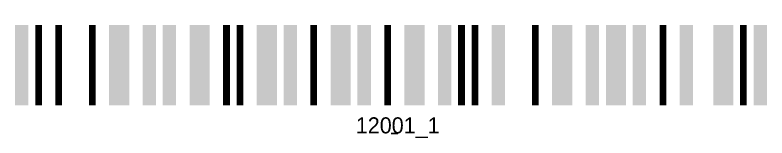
# Model space of a CAD drawing. Header units: millimetres. Extents: x -56 to 421004, y -1 to 91234.
# Drawn here: x -56 to 56, y -0.7 to 17.7 of the extents above; entities that cross this region are included whole.
import ezdxf
from ezdxf.enums import TextEntityAlignment as Align

# ---------------------------------------------------------------- set-up
doc = ezdxf.new("R2010")
doc.units = ezdxf.units.MM
doc.layers.add('DinfoEasyCut', color=7, linetype='Continuous')

# ---------------------------------------------------------------- blocks, each defined once
blk = doc.blocks.new('BARCODE128_12001_1')
at = {"linetype": 'Continuous'}
for points, const_width in [([(15.5, 0), (15.5, 12)], 3), ([(27.5, 0), (27.5, 12)], 3), ([(37.5, 0), (37.5, 12)], 3), ([(48.5, 0), (48.5, 12)], 3), ([(59.5, 0), (59.5, 12)], 3), ([(81.5, 0), (81.5, 12)], 3), ([(89.5, 0), (89.5, 12)], 3), ([(105.5, 0), (105.5, 12)], 3), ([(1, 0), (1, 12)], 2), ([(3.5, 0), (3.5, 12)], 1), ([(6.5, 0), (6.5, 12)], 1), ([(11.5, 0), (11.5, 12)], 1), ([(20, 0), (20, 12)], 2), ([(23, 0), (23, 12)], 2), ([(31.5, 0), (31.5, 12)], 1), ([(33.5, 0), (33.5, 12)], 1), ([(41, 0), (41, 12)], 2), ([(44.5, 0), (44.5, 12)], 1), ([(52, 0), (52, 12)], 2), ([(55.5, 0), (55.5, 12)], 1), ([(64, 0), (64, 12)], 2), ([(66.5, 0), (66.5, 12)], 1), ([(68.5, 0), (68.5, 12)], 1), ([(72, 0), (72, 12)], 2), ([(77.5, 0), (77.5, 12)], 1), ([(86, 0), (86, 12)], 2), ([(93, 0), (93, 12)], 2), ([(96.5, 0), (96.5, 12)], 1), ([(100, 0), (100, 12)], 2), ([(108.5, 0), (108.5, 12)], 1), ([(111, 0), (111, 12)], 2)]:
    blk.add_lwpolyline(points, dxfattribs=dict(at, const_width=const_width))
blk.add_text('12001_1', height=2.4).set_placement((57, -4.2), align=Align.CENTER)

msp = doc.modelspace()

# ---------------------------------------------------------------- linework, layer by layer
at = {"layer": 'DinfoEasyCut'}
msp.add_line((0, 0), (1, 0), dxfattribs=at)
msp.add_line((0, 0), (1, 0), dxfattribs=at)

# ---------------------------------------------------------------- block references
msp.add_blockref('BARCODE128_12001_1', (-56, 4.2))

doc.saveas('drawing.dxf')
